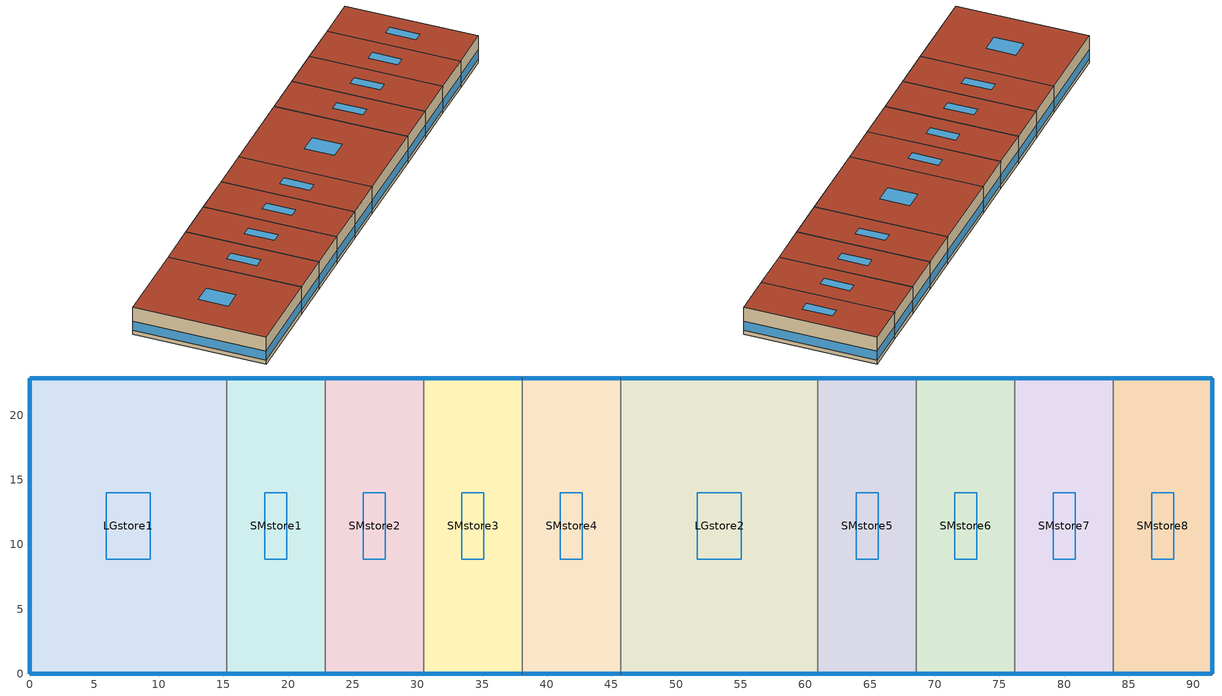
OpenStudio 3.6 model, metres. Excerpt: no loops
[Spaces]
SMstore2
 floor foundation (BTAP-Grnd-Floor-Mass:U-0.757_std): 30.48,22.86 30.48,0 22.86,0 22.86,22.86 z0
 wall outside: 22.86,0 30.48,0 / 30.48,22.86 22.86,22.86 z0:5.18
 wall to SMstore3: 30.48,0 30.48,22.86 z0:5.18
 wall to SMstore1: 22.86,22.86 22.86,0 z0:5.18
 window (BTAP-Ext-FixedWindow:U=0.220 SHGC=0.600): 22.89,0 30.45,0 / 30.45,22.86 22.89,22.86 z0.76:2.5
 roof outside: 30.48,0 30.48,22.86 22.86,22.86 22.86,0 z5.18
 skylight (BTAP-Ext-Skylights:U=0.220 SHGC=0.600): 27.52,8.87 27.52,13.99 25.82,13.99 25.82,8.87 z5.18
SMstore7
 floor foundation (BTAP-Grnd-Floor-Mass:U-0.757_std): 83.82,22.86 83.82,0 76.2,0 76.2,22.86 z0
 wall outside: 76.2,0 83.82,0 / 83.82,22.86 76.2,22.86 z0:5.18
 wall to SMstore6: 76.2,22.86 76.2,0 z0:5.18
 wall to SMstore8: 83.82,0 83.82,22.86 z0:5.18
 window (BTAP-Ext-FixedWindow:U=0.220 SHGC=0.600): 76.23,0 83.79,0 / 83.79,22.86 76.23,22.86 z0.76:2.5
 roof outside: 83.82,0 83.82,22.86 76.2,22.86 76.2,0 z5.18
 skylight (BTAP-Ext-Skylights:U=0.220 SHGC=0.600): 80.86,8.87 80.86,13.99 79.16,13.99 79.16,8.87 z5.18
SMstore3
 floor foundation (BTAP-Grnd-Floor-Mass:U-0.757_std): 38.1,22.86 38.1,0 30.48,0 30.48,22.86 z0
 wall outside: 30.48,0 38.1,0 / 38.1,22.86 30.48,22.86 z0:5.18
 wall to SMstore4: 38.1,0 38.1,22.86 z0:5.18
 window (BTAP-Ext-FixedWindow:U=0.220 SHGC=0.600): 30.51,0 38.07,0 / 38.07,22.86 30.51,22.86 z0.76:2.5
 roof outside: 38.1,0 38.1,22.86 30.48,22.86 30.48,0 z5.18
 skylight (BTAP-Ext-Skylights:U=0.220 SHGC=0.600): 35.14,8.87 35.14,13.99 33.44,13.99 33.44,8.87 z5.18
SMstore1
 floor foundation (BTAP-Grnd-Floor-Mass:U-0.757_std): 22.86,22.86 22.86,0 15.24,0 15.24,22.86 z0
 wall outside: 15.24,0 22.86,0 / 22.86,22.86 15.24,22.86 z0:5.18
 wall to LGstore1: 15.24,22.86 15.24,0 z0:5.18
 window (BTAP-Ext-FixedWindow:U=0.220 SHGC=0.600): 15.27,0 22.83,0 / 22.83,22.86 15.27,22.86 z0.76:2.5
 roof outside: 22.86,0 22.86,22.86 15.24,22.86 15.24,0 z5.18
 skylight (BTAP-Ext-Skylights:U=0.220 SHGC=0.600): 19.9,8.87 19.9,13.99 18.2,13.99 18.2,8.87 z5.18
LGstore2
 floor foundation (BTAP-Grnd-Floor-Mass:U-0.757_std): 60.96,22.86 60.96,0 45.72,0 45.72,22.86 z0
 wall outside: 45.72,0 60.96,0 / 60.96,22.86 45.72,22.86 z0:5.18
 wall to SMstore5: 60.96,0 60.96,22.86 z0:5.18
 wall to SMstore4: 45.72,22.86 45.72,0 z0:5.18
 window (BTAP-Ext-FixedWindow:U=0.220 SHGC=0.600): 45.75,0 60.93,0 / 60.93,22.86 45.75,22.86 z0.76:2.49
 roof outside: 60.96,0 60.96,22.86 45.72,22.86 45.72,0 z5.18
 skylight (BTAP-Ext-Skylights:U=0.220 SHGC=0.600): 55.04,8.87 55.04,13.99 51.64,13.99 51.64,8.87 z5.18
SMstore8
 floor foundation (BTAP-Grnd-Floor-Mass:U-0.757_std): 91.44,22.86 91.44,0 83.82,0 83.82,22.86 z0
 wall outside: 83.82,0 91.44,0 91.44,22.86 83.82,22.86 z0:5.18
 window (BTAP-Ext-FixedWindow:U=0.220 SHGC=0.600): 83.85,0 91.41,0 / 91.41,22.86 83.85,22.86 z0.76:2.5; 91.44,0.03 91.44,22.83 z0.76:2.49
 roof outside: 91.44,0 91.44,22.86 83.82,22.86 83.82,0 z5.18
 skylight (BTAP-Ext-Skylights:U=0.220 SHGC=0.600): 88.48,8.87 88.48,13.99 86.78,13.99 86.78,8.87 z5.18
SMstore5
 floor foundation (BTAP-Grnd-Floor-Mass:U-0.757_std): 68.58,22.86 68.58,0 60.96,0 60.96,22.86 z0
 wall outside: 60.96,0 68.58,0 / 68.58,22.86 60.96,22.86 z0:5.18
 wall to SMstore6: 68.58,0 68.58,22.86 z0:5.18
 window (BTAP-Ext-FixedWindow:U=0.220 SHGC=0.600): 60.99,0 68.55,0 / 68.55,22.86 60.99,22.86 z0.76:2.5
 roof outside: 68.58,0 68.58,22.86 60.96,22.86 60.96,0 z5.18
 skylight (BTAP-Ext-Skylights:U=0.220 SHGC=0.600): 65.62,8.87 65.62,13.99 63.92,13.99 63.92,8.87 z5.18
SMstore4
 floor foundation (BTAP-Grnd-Floor-Mass:U-0.757_std): 45.72,22.86 45.72,0 38.1,0 38.1,22.86 z0
 wall outside: 38.1,0 45.72,0 / 45.72,22.86 38.1,22.86 z0:5.18
 window (BTAP-Ext-FixedWindow:U=0.220 SHGC=0.600): 38.13,0 45.69,0 / 45.69,22.86 38.13,22.86 z0.76:2.5
 roof outside: 45.72,0 45.72,22.86 38.1,22.86 38.1,0 z5.18
 skylight (BTAP-Ext-Skylights:U=0.220 SHGC=0.600): 42.76,8.87 42.76,13.99 41.06,13.99 41.06,8.87 z5.18
SMstore6
 floor foundation (BTAP-Grnd-Floor-Mass:U-0.757_std): 76.2,22.86 76.2,0 68.58,0 68.58,22.86 z0
 wall outside: 68.58,0 76.2,0 / 76.2,22.86 68.58,22.86 z0:5.18
 window (BTAP-Ext-FixedWindow:U=0.220 SHGC=0.600): 68.61,0 76.17,0 / 76.17,22.86 68.61,22.86 z0.76:2.5
 roof outside: 76.2,0 76.2,22.86 68.58,22.86 68.58,0 z5.18
 skylight (BTAP-Ext-Skylights:U=0.220 SHGC=0.600): 73.24,8.87 73.24,13.99 71.54,13.99 71.54,8.87 z5.18
LGstore1
 floor foundation (BTAP-Grnd-Floor-Mass:U-0.757_std): 15.24,22.86 15.24,0 0,0 0,22.86 z0
 wall outside: 15.24,22.86 0,22.86 0,0 15.24,0 z0:5.18
 window (BTAP-Ext-FixedWindow:U=0.220 SHGC=0.600): 0.03,0 15.21,0 / 0,22.83 0,0.03 / 15.21,22.86 0.03,22.86 z0.76:2.49
 roof outside: 15.24,0 15.24,22.86 0,22.86 0,0 z5.18
 skylight (BTAP-Ext-Skylights:U=0.220 SHGC=0.600): 9.32,8.87 9.32,13.99 5.92,13.99 5.92,8.87 z5.18
[ClimateZones]
Climate Zone Institution Name 1=ASHRAE; Climate Zone Document Name 1=ANSI/ASHRAE Standard 169; Climate Zone Document Year 1=2006; Climate Zone Institution Name 2=CEC; Climate Zone Document Name 2=California Climate Zone Descriptions; Climate Zone Document Year 2=1995
[Building]
RetailStripmall: Default Construction Set=BTAP-Mass at hdd = 5000.0; Standards Number of Stories=1; Standards Number of Above Ground Stories=1; Standards Template=NECB2011; Standards Building Type=RetailStripmall
[Site]
Calgary Intl AP_AB_CAN: Latitude {deg}=51.11; Longitude {deg}=-114.02; Time Zone {hr}=-7; Elevation {m}=1084.1
[Site:WaterMainsTemperature]
Calculation Method=Correlation; Annual Average Outdoor Air Temperature {C}=4.69167; Maximum Difference In Monthly Average Outdoor Air Temperatures {deltaC}=24.6
[Site:GroundTemperature:BuildingSurface]
19.527, 19.502, 19.536, 19.598, 20.002, 21.64, 22.225, 22.375, 21.449, 20.121, 19.802, 19.633
[SizingPeriod:DesignDay] Barometric Pressure {Pa}=88961; Rain Indicator=No; Snow Indicator=No; Day of Month=21; Daylight Saving Time Indicator=No; Humidity Condition Type=Wetbulb; Dry-Bulb Temperature Range Modifier Type=DefaultMultipliers
Name | Maximum Dry-Bulb Temperature {C} | Daily Dry-Bulb Temperature Range {deltaC} | Wind Speed {m/s} | Wind Direction {deg} | Month | Day Type | Wetbulb or DewPoint at Maximum Dry-Bulb {C} | Solar Model Indicator | ASHRAE Clear Sky Optical Depth for Beam Irradiance | ASHRAE Clear Sky Optical Depth for Diffuse Irradiance | Sky Clearness
Calgary Intl AP Ann Clg .4% Condns DB=>MWB | 28.8 | 12.3 | 4.5 | 160 | 7 | SummerDesignDay | 16 | ASHRAETau | 0.34 | 2.419
Calgary Intl AP Ann Htg 99.6% Condns DB | -27.7 | 0 | 2.7 | 200 | 1 | WinterDesignDay | -27.7 | ASHRAEClearSky |  |  | 0
[Material:NoMass] Roughness=Smooth; Thermal Absorptance=0.9; Solar Absorptance=0.7
Name | Thermal Resistance {m2-K/W} | Visible Absorptance
Typical Carpet Pad; Typical Carpet Pad 1 | 0.21648 | 0.8
Typical Insulation 1 | 5.91238 | 0.7
Typical Insulation 2 | 4.49096 | 0.7
Typical Insulation 3 | 6.17282 | 0.7
Typical Carpet Pad 2 | 1.25503 | 0.8
Typical Carpet Pad 3; Typical Carpet Pad 4 | 3.45515 | 0.8
Typical Insulation 4 | 0.454528 | 0.7
Typical Insulation 5 | 0.454545 | 0.7
[Material]
Name | Roughness | Thickness {m} | Conductivity {W/m-K} | Density {kg/m3} | Specific Heat {J/kg-K} | Thermal Absorptance | Solar Absorptance | Visible Absorptance
G05 25mm wood | MediumSmooth | 0.0254 | 0.15 | 608 | 1630 | 0.9 | 0.5 | 0.5
100mm Normalweight concrete floor 1 | MediumSmooth | 0.1016 | 2.31 | 2322 | 832
G01 13mm gypsum board 1 | Smooth | 0.0127 | 0.16 | 800 | 1090 | 0.9 | 0.7 | 0.5
4 in. Normalweight Concrete Floor 1 | MediumRough | 0.1016 | 2.31 | 2322 | 832 | 0.9 | 0.7 | 0.7
1IN Stucco 1 | Smooth | 0.0253 | 0.6918 | 1858 | 837 | 0.9 | 0.7 | 0.92
8IN CONCRETE HW RefBldg 1 | Rough | 0.2032 | 1.311 | 2240 | 836.8 | 0.9 | 0.7 | 0.7
1/2IN Gypsum 1 | Smooth | 0.0127 | 0.16 | 784.9 | 830 | 0.9 | 0.4 | 0.4
Metal Roof Surface 1; F08 Metal surface 1 | Smooth | 0.0008 | 45.28 | 7824 | 500 | 0.9 | 0.7 | 0.7
6 in. Normalweight Concrete Floor 1; 6 in. Normalweight Concrete Floor 2; 6 in. Normalweight Concrete Floor 3 | MediumRough | 0.1524 | 2.31 | 2322 | 832 | 0.9 | 0.7 | 0.7
Expanded Polystyrene | MediumSmooth | 0.0363959 | 0.029 | 29 | 1210
[Construction]
BTAP-Int-Partition; BTAP-Int-Door: G05 25mm wood
BTAP-Int-Floor: 100mm Normalweight concrete floor 1, Typical Carpet Pad
BTAP-Int-Wall: G01 13mm gypsum board 1, G01 13mm gypsum board 1
BTAP-Int-Ceiling: Typical Carpet Pad, 100mm Normalweight concrete floor 1
BTAP-Int-Window: SimpleGlazing
BTAP-Ext-Floor-Mass:U-0.162: Typical Insulation 1, 4 in. Normalweight Concrete Floor 1, Typical Carpet Pad 1
BTAP-Ext-Wall-Mass:U-0.21: 1IN Stucco 1, 8IN CONCRETE HW RefBldg 1, Typical Insulation 2, 1/2IN Gypsum 1
BTAP-Ext-Roof-Metal:U-0.162: Metal Roof Surface 1, Typical Insulation 3
BTAP-Grnd-Floor-Mass:U-0.757: 6 in. Normalweight Concrete Floor 1, Typical Carpet Pad 2
BTAP-Grnd-Wall-Mass:U-0.284: 6 in. Normalweight Concrete Floor 2, Typical Carpet Pad 3
BTAP-Grnd-Roof-Mass:U-0.284: 6 in. Normalweight Concrete Floor 3, Typical Carpet Pad 4
BTAP-Ext-FixedWindow:U=0.220 SHGC=0.600; BTAP-Ext-GlassDoors:U=0.220 SHGC=0.600; BTAP-Ext-Skylights:U=0.220 SHGC=0.600; BTAP-Ext-DaylightDomes:U=0.220 SHGC=0.600; BTAP-Ext-DaylightDiffuser:U=0.220 SHGC=0.600: SimpleGlazing:U=0.220 SHGC=0.600
BTAP-Ext-Door:U-2.2: F08 Metal surface 1, Typical Insulation 4
BTAP-Ext-OverHeadDoor:U-2.2: Typical Insulation 5
BTAP-Grnd-Floor-Mass:U-0.757_std: 6 in. Normalweight Concrete Floor 1, Expanded Polystyrene
[DefaultConstructionSet]
BTAP-Mass at hdd = 5000.0: Default Exterior Surface Constructions=BTAP-Mass at hdd = 5000.0; Default Interior Surface Constructions=Default Surface Constructions 2; Default Ground Contact Surface Constructions=BTAP-Mass at hdd = 5000.0 1; Default Exterior SubSurface Constructions=BTAP-Mass at hdd = 5000.0; Default Interior SubSurface Constructions=Default Sub Surface Constructions 2; Interior Partition Construction=BTAP-Int-Partition
[DefaultSurfaceConstructions]
Name | Floor Construction | Wall Construction | Roof Ceiling Construction
Default Surface Constructions 2 | BTAP-Int-Floor | BTAP-Int-Wall | BTAP-Int-Ceiling
BTAP-Mass at hdd = 5000.0 | BTAP-Ext-Floor-Mass:U-0.162 | BTAP-Ext-Wall-Mass:U-0.21 | BTAP-Ext-Roof-Metal:U-0.162
BTAP-Mass at hdd = 5000.0 1 | BTAP-Grnd-Floor-Mass:U-0.757 | BTAP-Grnd-Wall-Mass:U-0.284 | BTAP-Grnd-Roof-Mass:U-0.284
[DefaultSubSurfaceConstructions]
Name | Fixed Window Construction | Operable Window Construction | Door Construction | Glass Door Construction | Overhead Door Construction | Skylight Construction | Tubular Daylight Dome Construction | Tubular Daylight Diffuser Construction
Default Sub Surface Constructions 2 | BTAP-Int-Window | BTAP-Int-Window | BTAP-Int-Door
BTAP-Mass at hdd = 5000.0 | BTAP-Ext-FixedWindow:U=0.220 SHGC=0.600 | BTAP-Ext-FixedWindow:U=0.220 SHGC=0.600 | BTAP-Ext-Door:U-2.2 | BTAP-Ext-GlassDoors:U=0.220 SHGC=0.600 | BTAP-Ext-OverHeadDoor:U-2.2 | BTAP-Ext-Skylights:U=0.220 SHGC=0.600 | BTAP-Ext-DaylightDomes:U=0.220 SHGC=0.600 | BTAP-Ext-DaylightDiffuser:U=0.220 SHGC=0.600
[WindowMaterial:SimpleGlazingSystem] U-Factor {W/m2-K}=2.2; Solar Heat Gain Coefficient=0.6; Visible Transmittance=0.21
SimpleGlazing; SimpleGlazing:U=0.220 SHGC=0.600
[Space] Space Type=Space Function Retail - sales; Building Story=Building Story 1; Part of Total Floor Area=Yes; Volume {m3}=Autocalculate
Name | Thermal Zone
SMstore2; SMstore7; SMstore3; SMstore1; LGstore2; SMstore5; SMstore4; SMstore6 | ALL_ST=Retail - sales_FL=Building Story 1_SCH=C
LGstore1 | ALL_ST=Retail - sales_FL=Building Story 1_SCH=C 2
SMstore8 | ALL_ST=Retail - sales_FL=Building Story 1_SCH=C 1
[BuildingStory]
Building Story 1: Nominal Z Coordinate {m}=0
[SpaceType]
Space Function Retail - sales: Default Schedule Set=Space Function Retail - sales Schedule Set; Design Specification Outdoor Air Object=Space Function Retail - sales Ventilation; Standards Building Type=Space Function; Standards Space Type=Retail - sales
[People:Definition]
Space Function Retail - sales People Definition: Number of People Calculation Method=People/Area; People per Space Floor Area {person/m2}=0.0333681; Fraction Radiant=0.3
[People]
Space Function Retail - sales People: People Definition=Space Function Retail - sales People Definition; Space or SpaceType=Space Function Retail - sales; Work Efficiency Schedule=Work Efficiency Schedule; Clothing Insulation Schedule=Clothing Schedule; Air Velocity Schedule=Air Velocity Schedule; Multiplier=1
[Lights:Definition]
Space Function Retail - sales Lights Definition: Design Level Calculation Method=Watts/Area; Watts per Space Floor Area {W/m2}=18.0998; Fraction Radiant=0.5; Fraction Visible=0.2
[Lights]
Space Function Retail - sales Lights: Lights Definition=Space Function Retail - sales Lights Definition; Space or SpaceType=Space Function Retail - sales; Fraction Replaceable=1
[ElectricEquipment:Definition]
Space Function Retail - sales Elec Equip Definition: Design Level Calculation Method=Watts/Area; Watts per Space Floor Area {W/m2}=2.49998; Fraction Radiant=0.5
[ElectricEquipment]
Space Function Retail - sales Elec Equip: Electric Equipment Definition=Space Function Retail - sales Elec Equip Definition; Space or SpaceType=Space Function Retail - sales
[DesignSpecification:OutdoorAir]
Space Function Retail - sales Ventilation: Outdoor Air Method=Sum; Outdoor Air Flow per Floor Area {m3/s-m2}=0.001524
[DefaultScheduleSet]
Space Function Retail - sales Schedule Set: Number of People Schedule=NECB-C-Occupancy; People Activity Level Schedule=NECB-Activity; Lighting Schedule=NECB-C-Lighting; Electric Equipment Schedule=NECB-C-Electric-Equipment; Infiltration Schedule=Always On
[ThermostatSetpoint:DualSetpoint] Heating Setpoint Temperature Schedule=NECB-C-Thermostat Setpoint-Heating; Cooling Setpoint Temperature Schedule=NECB-C-Thermostat Setpoint-Cooling
Space Function Retail - sales Thermostat 21; Space Function Retail - sales Thermostat 22; Space Function Retail - sales Thermostat 23
[SpaceInfiltration:DesignFlowRate] Schedule=Always On Discrete; Design Flow Rate Calculation Method=Flow/ExteriorArea; Flow per Exterior Surface Area {m3/s-m2}=0.00025; Constant Term Coefficient=0; Temperature Term Coefficient=0; Velocity Term Coefficient=0.224; Velocity Squared Term Coefficient=0
Name | Space or SpaceType
LGstore1 Infiltration | LGstore1
LGstore2 Infiltration | LGstore2
SMstore1 Infiltration | SMstore1
SMstore2 Infiltration | SMstore2
SMstore3 Infiltration | SMstore3
SMstore4 Infiltration | SMstore4
SMstore5 Infiltration | SMstore5
SMstore6 Infiltration | SMstore6
SMstore7 Infiltration | SMstore7
SMstore8 Infiltration | SMstore8
[ThermalZone] Use Ideal Air Loads=No
Name | Thermostat
ALL_ST=Retail - sales_FL=Building Story 1_SCH=C | Space Function Retail - sales Thermostat 21
ALL_ST=Retail - sales_FL=Building Story 1_SCH=C 1 | Space Function Retail - sales Thermostat 22
ALL_ST=Retail - sales_FL=Building Story 1_SCH=C 2 | Space Function Retail - sales Thermostat 23
[Foundation:Kiva] Wall Height Above Grade {m}=0; Wall Depth Below Slab {m}=0
Bldg Kiva Foundation; SMstore1_Floor Kiva Foundation; SMstore2_Floor Kiva Foundation; SMstore3_Floor Kiva Foundation; SMstore4_Floor Kiva Foundation; SMstore5_Floor Kiva Foundation; SMstore6_Floor Kiva Foundation; SMstore7_Floor Kiva Foundation
[SurfaceProperty:ExposedFoundationPerimeter] Exposed Perimeter Calculation Method=TotalExposedPerimeter
Name | Total Exposed Perimeter {m}
LGstore2_Floor | 30.48
SMstore1_Floor; SMstore2_Floor; SMstore3_Floor; SMstore4_Floor; SMstore5_Floor; SMstore6_Floor; SMstore7_Floor | 15.24
SMstore8_Floor | 38.1
LGstore1_Floor | 53.34
[Foundation:Kiva:Settings]

[AvailabilityManager:NightCycle] Applicability Schedule=Always On Discrete; Control Type=CycleOnAny; Thermostat Tolerance {deltaC}=1; Cycling Run Time {s}=3600
Availability Manager Night Cycle 1; Availability Manager Night Cycle 2; Availability Manager Night Cycle 3
[EnergyManagementSystem:Sensor]
OAT: Output Variable or Output Meter Index Key=Environment; Output Variable or Output Meter=Site Outdoor Air Drybulb Temperature
[EnergyManagementSystem:Actuator] Actuated Component Type=Schedule:Year; Actuated Component Control Type=Schedule Value
Name | Actuated Component
sys3mixedshrnonescashpshashpssfcvzhbhwzcnonesrfnoneHtgSch0 | NECB-C-Thermostat Setpoint-Heating
sys3mixedshrnonescashpshashpssfcvzhbhwzcnonesrfnoneClgSch0 | NECB-C-Thermostat Setpoint-Cooling
[EnergyManagementSystem:Program]
sys3mixedshrnonescashpshashpssfcvzhbhwzcnonesrfnoneOptimumStartProg0: IF DaylightSavings==0 && DayOfWeek>1 && Hour==5 && OAT<23.9 && OAT>1.7; SET sys3mixedshrnonescashpshashpssfcvzhbhwzcnonesrfnoneClgSch0 = 29.4; SET sys3mixedshrnonescashpshashpssfcvzhbhwzcnonesrfnoneHtgSch0 = 15.6; ELSEIF DaylightSavings==0 && DayOfWeek==1 && Hour==7 && OAT<23.9 && OAT>1.7; SET sys3mixedshrnonescashpshashpssfcvzhbhwzcnonesrfnoneClgSch0 = 29.4; SET sys3mixedshrnonescashpshashpssfcvzhbhwzcnonesrfnoneHtgSch0 = 15.6; ELSEIF DaylightSavings==1 && DayOfWeek>1 && Hour==4 && OAT<23.9 && OAT>1.7; SET sys3mixedshrnonescashpshashpssfcvzhbhwzcnonesrfnoneClgSch0 = 29.4; SET sys3mixedshrnonescashpshashpssfcvzhbhwzcnonesrfnoneHtgSch0 = 15.6; ELSEIF DaylightSavings==1 && DayOfWeek==1 && Hour==6 && OAT<23.9 && OAT>1.7; SET sys3mixedshrnonescashpshashpssfcvzhbhwzcnonesrfnoneClgSch0 = 29.4; SET sys3mixedshrnonescashpshashpssfcvzhbhwzcnonesrfnoneHtgSch0 = 15.6; ELSE; SET sys3mixedshrnonescashpshashpssfcvzhbhwzcnonesrfnoneClgSch0 = NULL; SET sys3mixedshrnonescashpshashpssfcvzhbhwzcnonesrfnoneHtgSch0 = NULL; ENDIF
[EnergyManagementSystem:ProgramCallingManager]
sys3mixedshrnonescashpshashpssfcvzhbhwzcnonesrfnoneOptimumStartCallingManager0: BeginTimestepBeforePredictor; sys3mixedshrnonescashpshashpssfcvzhbhwzcnonesrfnoneOptimumStartProg0
[Schedule:Ruleset]
Clothing Schedule: Default Day Schedule=Clothing Schedule Default Winter Clothes
Air Velocity Schedule: Default Day Schedule=Air Velocity Schedule Default
Work Efficiency Schedule: Default Day Schedule=Work Efficiency Schedule Default
NECB-C-Occupancy: Default Day Schedule=NECB-C-Occupancy Default
NECB-Activity: Default Day Schedule=NECB-Activity Default; Summer Design Day Schedule=NECB-Activity Summer Design Day; Winter Design Day Schedule=NECB-Activity Winter Design Day
NECB-C-Lighting: Default Day Schedule=NECB-C-Lighting Default
NECB-C-Electric-Equipment: Default Day Schedule=NECB-C-Electric-Equipment Default
Always On: Default Day Schedule=Always On Default
NECB-C-Thermostat Setpoint-Heating: Default Day Schedule=NECB-C-Thermostat Setpoint-Heating Default
NECB-C-Thermostat Setpoint-Cooling: Default Day Schedule=NECB-C-Thermostat Setpoint-Cooling Default
[Schedule:Day]
Clothing Schedule Default Winter Clothes; Always On Default: 24, 0, 1
Clothing Schedule Summer Clothes: 24, 0, 0.5
Air Velocity Schedule Default: 24, 0, 0.2
Work Efficiency Schedule Default: 24, 0, 0
NECB-C-Occupancy Default; NECB-C-Occupancy Default|Wkdy Day: 8, 0, 0, 9, 0, 0.1, 10, 0, 0.2, 12, 0, 0.5, 16, 0, 0.7, 17, 0, 0.8, 18, 0, 0.7, 19, 0, 0.5, 21, 0, 0.3, 24, 0, 0
NECB-C-Occupancy Sat Day: 8, 0, 0, 9, 0, 0.1, 10, 0, 0.2, 11, 0, 0.5, 12, 0, 0.6, 13, 0, 0.8, 16, 0, 0.9, 17, 0, 0.8, 18, 0, 0.7, 19, 0, 0.5, 21, 0, 0.2, 24, 0, 0
NECB-C-Occupancy Sun|Hol Day: 10, 0, 0, 11, 0, 0.1, 13, 0, 0.2, 18, 0, 0.4, 19, 0, 0.2, 24, 0, 0
NECB-Activity Default; NECB-Activity Winter Design Day; NECB-Activity Summer Design Day: 24, 0, 130
NECB-C-Lighting Default; NECB-C-Lighting Default|Wkdy Day; NECB-C-Lighting Sat Day; NECB-C-Electric-Equipment Default; NECB-C-Electric-Equipment Default|Wkdy Day; NECB-C-Electric-Equipment Sat Day: 8, 0, 0.05, 9, 0, 0.5, 19, 0, 0.9, 20, 0, 0.6, 21, 0, 0.5, 24, 0, 0.05
NECB-C-Lighting Sun|Hol Day; NECB-C-Electric-Equipment Sun|Hol Day: 10, 0, 0.05, 11, 0, 0.5, 18, 0, 0.9, 19, 0, 0.6, 24, 0, 0.05
NECB-C-Thermostat Setpoint-Heating Default; NECB-C-Thermostat Setpoint-Heating Default|Wkdy Day; NECB-C-Thermostat Setpoint-Heating Sat Day: 7, 0, 18, 8, 0, 20, 21, 0, 22, 24, 0, 18
NECB-C-Thermostat Setpoint-Heating Sun|Hol Day: 9, 0, 18, 10, 0, 20, 19, 0, 22, 24, 0, 18
NECB-C-Thermostat Setpoint-Cooling Default; NECB-C-Thermostat Setpoint-Cooling Default|Wkdy Day; NECB-C-Thermostat Setpoint-Cooling Sat Day: 7, 0, 35, 21, 0, 24, 24, 0, 35
NECB-C-Thermostat Setpoint-Cooling Sun|Hol Day: 9, 0, 35, 19, 0, 24, 24, 0, 35
[Schedule:Rule] Date Specification Type=DateRange; Start Day=1
Name | Schedule Ruleset | Rule Order | Day Schedule | Start Month | End Month | End Day | Apply Monday | Apply Tuesday | Apply Wednesday | Apply Thursday | Apply Friday | Apply Saturday | Apply Sunday
Schedule Rule 1 | Clothing Schedule | 0 | Clothing Schedule Summer Clothes | 5 | 9 | 30
Schedule Rule 2 | NECB-C-Occupancy | 2 | NECB-C-Occupancy Default|Wkdy Day | 1 | 12 | 31 | Yes | Yes | Yes | Yes | Yes
Schedule Rule 3 | NECB-C-Occupancy | 1 | NECB-C-Occupancy Sat Day | 1 | 12 | 31 |  |  |  |  |  | Yes
Schedule Rule 4 | NECB-C-Occupancy | 0 | NECB-C-Occupancy Sun|Hol Day | 1 | 12 | 31 |  |  |  |  |  |  | Yes
Schedule Rule 5 | NECB-C-Lighting | 2 | NECB-C-Lighting Default|Wkdy Day | 1 | 12 | 31 | Yes | Yes | Yes | Yes | Yes
Schedule Rule 6 | NECB-C-Lighting | 1 | NECB-C-Lighting Sat Day | 1 | 12 | 31 |  |  |  |  |  | Yes
Schedule Rule 7 | NECB-C-Lighting | 0 | NECB-C-Lighting Sun|Hol Day | 1 | 12 | 31 |  |  |  |  |  |  | Yes
Schedule Rule 8 | NECB-C-Electric-Equipment | 2 | NECB-C-Electric-Equipment Default|Wkdy Day | 1 | 12 | 31 | Yes | Yes | Yes | Yes | Yes
Schedule Rule 9 | NECB-C-Electric-Equipment | 1 | NECB-C-Electric-Equipment Sat Day | 1 | 12 | 31 |  |  |  |  |  | Yes
Schedule Rule 10 | NECB-C-Electric-Equipment | 0 | NECB-C-Electric-Equipment Sun|Hol Day | 1 | 12 | 31 |  |  |  |  |  |  | Yes
Schedule Rule 11 | NECB-C-Thermostat Setpoint-Heating | 2 | NECB-C-Thermostat Setpoint-Heating Default|Wkdy Day | 1 | 12 | 31 | Yes | Yes | Yes | Yes | Yes
Schedule Rule 12 | NECB-C-Thermostat Setpoint-Heating | 1 | NECB-C-Thermostat Setpoint-Heating Sat Day | 1 | 12 | 31 |  |  |  |  |  | Yes
Schedule Rule 13 | NECB-C-Thermostat Setpoint-Heating | 0 | NECB-C-Thermostat Setpoint-Heating Sun|Hol Day | 1 | 12 | 31 |  |  |  |  |  |  | Yes
Schedule Rule 14 | NECB-C-Thermostat Setpoint-Cooling | 2 | NECB-C-Thermostat Setpoint-Cooling Default|Wkdy Day | 1 | 12 | 31 | Yes | Yes | Yes | Yes | Yes
Schedule Rule 15 | NECB-C-Thermostat Setpoint-Cooling | 1 | NECB-C-Thermostat Setpoint-Cooling Sat Day | 1 | 12 | 31 |  |  |  |  |  | Yes
Schedule Rule 16 | NECB-C-Thermostat Setpoint-Cooling | 0 | NECB-C-Thermostat Setpoint-Cooling Sun|Hol Day | 1 | 12 | 31 |  |  |  |  |  |  | Yes
[Schedule:Constant]
Always On Discrete: Value=1
